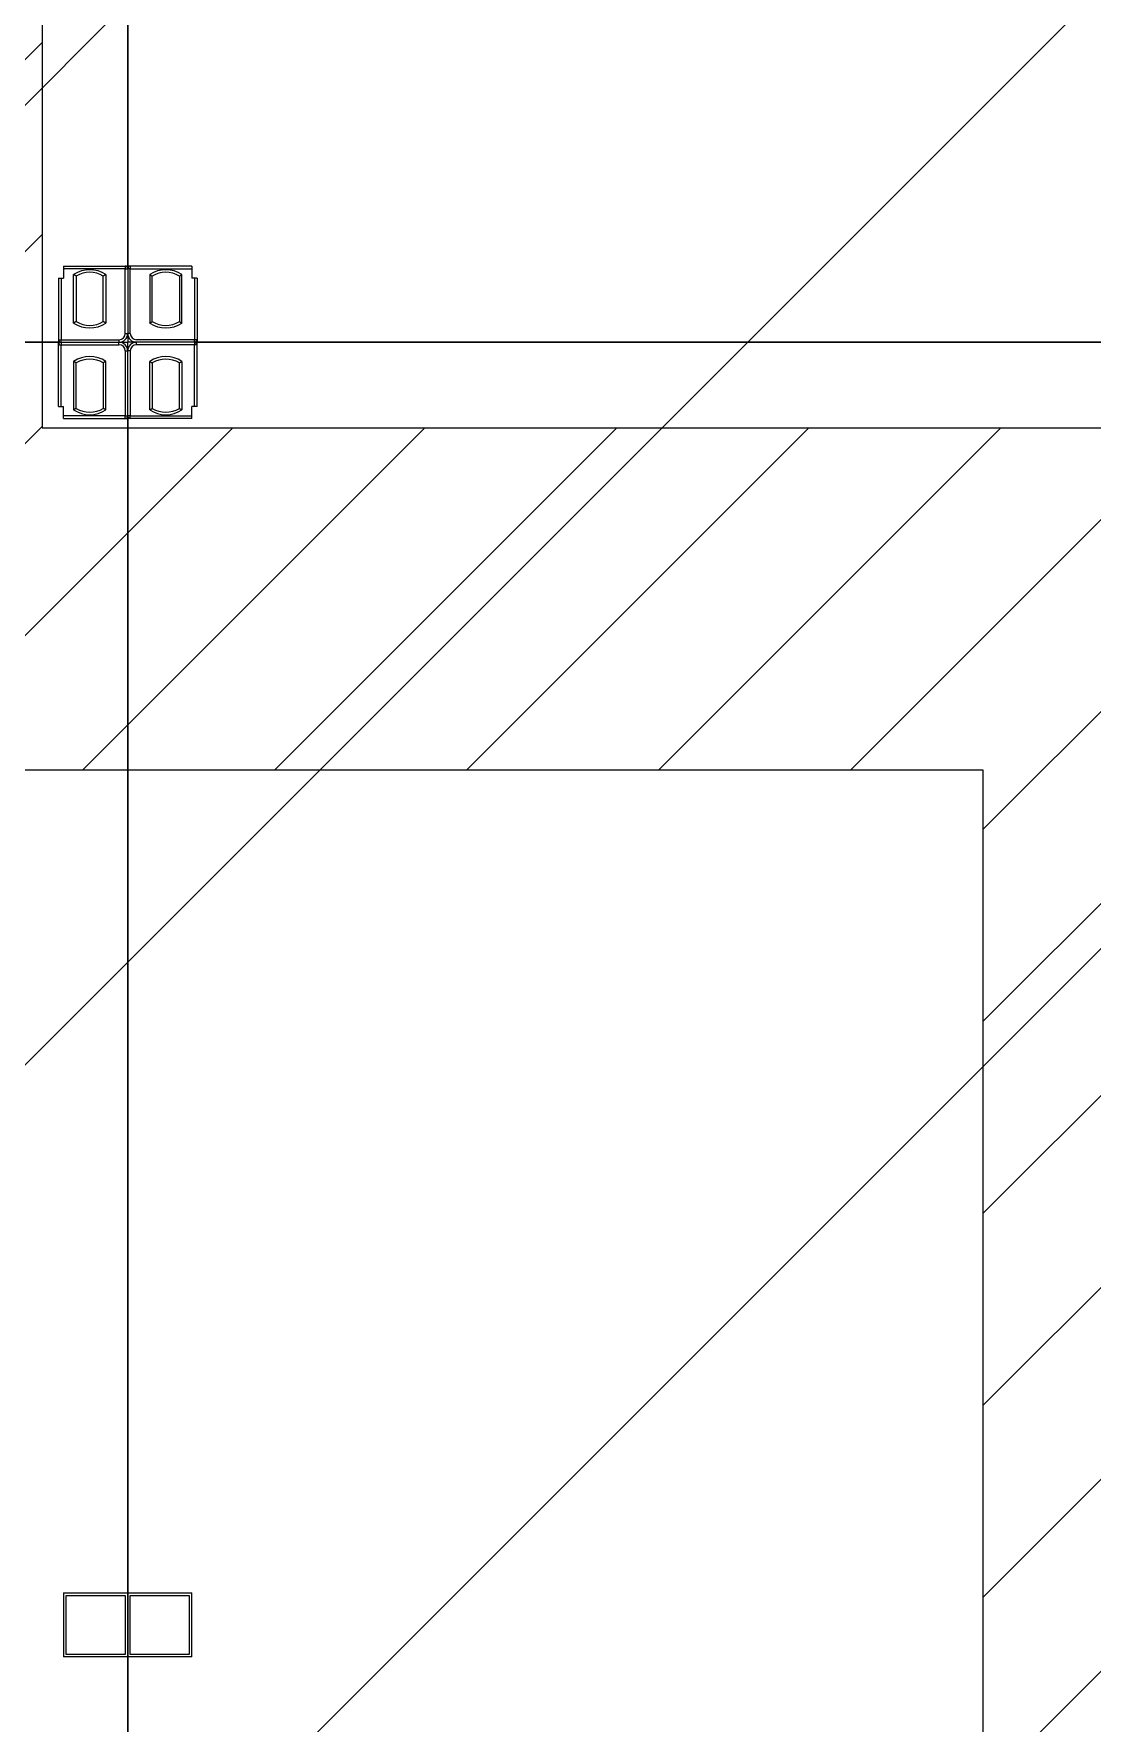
# Model space of a CAD drawing. Header units: millimetres. Extents: x -300 to 383236, y -195106 to -144646.
# Drawn here: x 375537.9 to 375686.5, y -150011.8 to -149774.7 of the extents above; entities that cross this region are included whole.
import ezdxf

# ---------------------------------------------------------------- set-up
doc = ezdxf.new("R2010")
doc.units = ezdxf.units.MM
doc.header["$LTSCALE"] = 60

# ---------------------------------------------------------------- blocks, each defined once
blk = doc.blocks.new('KEY PLAN_NEW')
h = blk.add_hatch()
h.set_pattern_fill('ANSI31', color=253, scale=2)
h.set_pattern_definition([(45, (-1396.921, -1800.0236), (-4.490128, 4.490128), [])])
edge = h.paths.add_edge_path()
edge.add_line((-2006.862, -1075.944), (-2006.862, -1091.944))
edge.add_line((-2006.862, -1091.944), (-2067.862, -1091.944))
edge.add_line((-2067.862, -1091.944), (-2067.862, -1375.944))
edge.add_line((-2067.862, -1375.944), (-2006.862, -1375.944))
edge.add_line((-2006.862, -1375.944), (-2006.862, -1391.944))
edge.add_line((-2006.862, -1391.944), (-2007.862, -1391.944))
edge.add_line((-2007.862, -1391.944), (-2007.862, -1488.944))
edge.add_line((-2007.862, -1488.944), (-2008.306, -1488.944))
edge.add_arc((-2028.716, -1493.497), 20.912, 12.57767, 76.57873)
edge.add_line((-2023.862, -1473.157), (-2023.862, -1391.944))
edge.add_line((-2023.862, -1391.944), (-2247.862, -1391.944))
edge.add_line((-2247.862, -1391.944), (-2247.862, -1488.944))
edge.add_line((-2247.862, -1488.944), (-2263.862, -1488.944))
edge.add_line((-2263.862, -1488.944), (-2263.862, -1452.184))
edge.add_line((-2263.862, -1452.184), (-2549.862, -1452.184))
edge.add_line((-2549.862, -1452.184), (-2549.862, -1488.944))
edge.add_line((-2549.862, -1488.944), (-2565.862, -1488.944))
edge.add_line((-2565.862, -1488.944), (-2565.862, -1427.944))
edge.add_line((-2565.862, -1427.944), (-2720.862, -1427.944))
edge.add_line((-2720.862, -1427.944), (-2720.862, -1411.944))
edge.add_line((-2720.862, -1411.944), (-2623.862, -1411.944))
edge.add_line((-2623.862, -1411.944), (-2623.862, -1075.944))
edge.add_line((-2623.862, -1075.944), (-2563.862, -1075.944))
edge.add_line((-2563.862, -1075.944), (-2563.862, -1071.944))
edge.add_line((-2563.862, -1071.944), (-2547.862, -1071.944))
edge.add_line((-2547.862, -1071.944), (-2547.862, -1091.944))
edge.add_line((-2547.862, -1091.944), (-2607.862, -1091.944))
edge.add_line((-2607.862, -1091.944), (-2607.862, -1411.944))
edge.add_line((-2607.862, -1411.944), (-2549.862, -1411.944))
edge.add_line((-2549.862, -1411.944), (-2549.862, -1436.184))
edge.add_line((-2549.862, -1436.184), (-2263.862, -1436.184))
edge.add_line((-2263.862, -1436.184), (-2263.862, -1375.944))
edge.add_line((-2263.862, -1375.944), (-2083.862, -1375.944))
edge.add_line((-2083.862, -1375.944), (-2083.862, -1075.944))
edge.add_line((-2083.862, -1075.944), (-2006.862, -1075.944))
at = {"color": 253}
for p, q in [((-2063.862, -1075.504, 46), (-2063.862, -1368.384, 46)), ((-2063.862, -1368.384, 46), (-2063.862, -1075.504, 46)), ((-2067.862, -1091.944, 46), (-2067.862, -1375.944, 46)), ((-2066.862, -1368.384, 46), (-2066.862, -1368.944, 46)), ((-2063.862, -1368.384, 46), (-2063.862, -1371.944, 46)), ((-2063.862, -1368.384, 46), (-2063.862, -1371.944, 46)), ((-2060.862, -1368.384, 46), (-2060.862, -1368.944, 46)), ((-2067.102, -1368.944, 46), (-2066.862, -1368.944, 46)), ((-2060.622, -1368.944, 46), (-2060.862, -1368.944, 46)), ((-2120.622, -1371.944, 46), (-2067.102, -1371.944, 46)), ((-2067.102, -1371.944, 46), (-2120.622, -1371.944, 46)), ((-2067.102, -1371.944, 46), (-2063.862, -1371.944, 46)), ((-2067.102, -1371.944, 46), (-2063.862, -1371.944, 46)), ((-2063.862, -1375.504, 46), (-2063.862, -1371.944, 46)), ((-2063.862, -1375.504, 46), (-2063.862, -1371.944, 46)), ((-2060.622, -1371.944, 46), (-2063.862, -1371.944, 46)), ((-2060.622, -1371.944, 46), (-2063.862, -1371.944, 46)), ((-2060.622, -1371.944, 46), (-2007.102, -1371.944, 46)), ((-2007.102, -1371.944, 46), (-2060.622, -1371.944, 46)), ((-2067.102, -1374.944, 46), (-2066.862, -1374.944, 46)), ((-2066.862, -1375.504, 46), (-2066.862, -1374.944, 46)), ((-2060.622, -1374.944, 46), (-2060.862, -1374.944, 46)), ((-2060.862, -1375.504, 46), (-2060.862, -1374.944, 46)), ((-2063.862, -1375.504, 46), (-2063.862, -1488.384, 46)), ((-2063.862, -1488.384, 46), (-2063.862, -1375.504, 46)), ((-2067.862, -1375.944, 46), (-2006.862, -1375.944, 46)), ((-2247.862, -1391.944, 46), (-2023.862, -1391.944, 46)), ((-2023.862, -1391.944, 46), (-2023.862, -1473.157, 46)), ((-2066.862, -1430.444, 46), (-2063.862, -1430.444, 46)), ((-2066.862, -1430.444, 46), (-2066.862, -1433.444, 46)), ((-2066.742, -1433.324, 46), (-2066.742, -1430.564, 46)), ((-2066.742, -1433.324, 46), (-2066.742, -1430.564, 46)), ((-2066.742, -1430.564, 46), (-2063.982, -1430.564, 46)), ((-2063.982, -1430.564, 46), (-2063.982, -1433.324, 46)), ((-2063.862, -1430.444, 46), (-2060.862, -1430.444, 46)), ((-2063.742, -1433.324, 46), (-2063.742, -1430.564, 46)), ((-2063.742, -1433.324, 46), (-2063.742, -1430.564, 46)), ((-2063.742, -1430.564, 46), (-2060.982, -1430.564, 46)), ((-2060.982, -1430.564, 46), (-2060.982, -1433.324, 46)), ((-2060.862, -1433.444, 46), (-2060.862, -1430.444, 46)), ((-2063.862, -1433.444, 46), (-2066.862, -1433.444, 46)), ((-2063.982, -1433.324, 46), (-2066.742, -1433.324, 46)), ((-2060.862, -1433.444, 46), (-2063.862, -1433.444, 46)), ((-2060.982, -1433.324, 46), (-2063.742, -1433.324, 46))]:
    blk.add_line(p, q, dxfattribs=at)
at = {"color": 253, "linetype": 'Continuous'}
for p, q in [((-2066.862, -1368.384, 46), (-2063.862, -1368.384, 46)), ((-2063.982, -1368.504, 46), (-2066.862, -1368.504, 46)), ((-2063.982, -1368.384, 46), (-2063.982, -1368.504, 46)), ((-2063.982, -1368.504, 46), (-2063.862, -1368.504, 46)), ((-2063.982, -1371.534, 46), (-2063.982, -1368.504, 46)), ((-2060.862, -1368.384, 46), (-2063.862, -1368.384, 46)), ((-2063.742, -1368.504, 46), (-2063.862, -1368.504, 46)), ((-2063.742, -1368.384, 46), (-2063.742, -1368.504, 46)), ((-2063.742, -1368.504, 46), (-2060.862, -1368.504, 46)), ((-2063.742, -1371.534, 46), (-2063.742, -1368.504, 46)), ((-2067.102, -1368.944, 46), (-2067.102, -1371.944, 46)), ((-2066.982, -1368.944, 46), (-2066.982, -1371.824, 46)), ((-2066.397, -1371.045, 46), (-2066.397, -1368.782, 46)), ((-2066.277, -1368.849, 46), (-2066.277, -1370.979, 46)), ((-2065.007, -1370.979, 46), (-2065.007, -1368.849, 46)), ((-2064.887, -1368.782, 46), (-2064.887, -1371.045, 46)), ((-2062.837, -1368.782, 46), (-2062.837, -1371.045, 46)), ((-2062.717, -1370.979, 46), (-2062.717, -1368.849, 46)), ((-2061.447, -1368.849, 46), (-2061.447, -1370.979, 46)), ((-2061.327, -1371.045, 46), (-2061.327, -1368.782, 46)), ((-2060.742, -1368.944, 46), (-2060.742, -1371.824, 46)), ((-2060.622, -1368.944, 46), (-2060.622, -1371.944, 46)), ((-2067.102, -1371.824, 46), (-2066.982, -1371.824, 46)), ((-2066.982, -1371.944, 46), (-2066.982, -1371.824, 46)), ((-2066.982, -1371.824, 46), (-2064.272, -1371.824, 46)), ((-2064.272, -1371.824, 46), (-2064.272, -1371.944, 46)), ((-2063.982, -1371.534, 46), (-2063.862, -1371.534, 46)), ((-2063.982, -1371.824, 46), (-2063.982, -1371.823, 46)), ((-2063.982, -1371.824, 46), (-2063.982, -1371.824, 46)), ((-2063.742, -1371.534, 46), (-2063.862, -1371.534, 46)), ((-2060.742, -1371.824, 46), (-2063.452, -1371.824, 46)), ((-2060.742, -1371.944, 46), (-2060.742, -1371.824, 46)), ((-2060.622, -1371.824, 46), (-2060.742, -1371.824, 46)), ((-2067.102, -1374.944, 46), (-2067.102, -1371.944, 46)), ((-2067.102, -1372.064, 46), (-2066.982, -1372.064, 46)), ((-2066.982, -1371.944, 46), (-2066.982, -1372.064, 46)), ((-2066.982, -1374.944, 46), (-2066.982, -1372.064, 46)), ((-2066.982, -1372.064, 46), (-2064.272, -1372.064, 46)), ((-2064.272, -1372.064, 46), (-2064.272, -1371.944, 46)), ((-2063.982, -1372.064, 46), (-2063.982, -1372.064, 46)), ((-2063.982, -1372.064, 46), (-2063.982, -1372.064, 46)), ((-2063.982, -1372.354, 46), (-2063.862, -1372.354, 46)), ((-2063.982, -1372.354, 46), (-2063.982, -1375.384, 46)), ((-2063.742, -1372.354, 46), (-2063.862, -1372.354, 46)), ((-2063.742, -1372.064, 46), (-2063.742, -1372.064, 46)), ((-2063.742, -1372.064, 46), (-2063.742, -1372.064, 46)), ((-2063.742, -1372.354, 46), (-2063.742, -1375.384, 46)), ((-2063.452, -1372.064, 46), (-2063.452, -1371.944, 46)), ((-2060.742, -1372.064, 46), (-2063.452, -1372.064, 46)), ((-2060.742, -1371.944, 46), (-2060.742, -1372.064, 46)), ((-2060.622, -1372.064, 46), (-2060.742, -1372.064, 46)), ((-2060.742, -1374.944, 46), (-2060.742, -1372.064, 46)), ((-2060.622, -1374.944, 46), (-2060.622, -1371.944, 46)), ((-2066.397, -1372.842, 46), (-2066.397, -1375.105, 46)), ((-2066.277, -1375.039, 46), (-2066.277, -1372.909, 46)), ((-2065.007, -1372.909, 46), (-2065.007, -1375.039, 46)), ((-2064.887, -1375.105, 46), (-2064.887, -1372.842, 46)), ((-2062.837, -1375.105, 46), (-2062.837, -1372.842, 46)), ((-2062.717, -1372.909, 46), (-2062.717, -1375.039, 46)), ((-2061.447, -1375.039, 46), (-2061.447, -1372.909, 46)), ((-2061.327, -1372.842, 46), (-2061.327, -1375.105, 46)), ((-2063.982, -1375.384, 46), (-2066.862, -1375.384, 46)), ((-2066.862, -1375.504, 46), (-2063.862, -1375.504, 46)), ((-2063.982, -1375.504, 46), (-2063.982, -1375.384, 46)), ((-2063.982, -1375.384, 46), (-2063.862, -1375.384, 46)), ((-2063.742, -1375.384, 46), (-2063.862, -1375.384, 46)), ((-2060.862, -1375.504, 46), (-2063.862, -1375.504, 46)), ((-2063.742, -1375.504, 46), (-2063.742, -1375.384, 46)), ((-2063.742, -1375.384, 46), (-2060.862, -1375.384, 46))]:
    blk.add_line(p, q, dxfattribs=at)
for centre, radius, start, end in [((-2065.642, -1369.914, 46), 1.36, 56.27916, 123.72084), ((-2065.642, -1369.914, 46), 1.24, 59.1964, 120.8036), ((-2063.982, -1368.504, 46), 0.12, 0, 90), ((-2063.742, -1368.504, 46), 0.12, 90, 180), ((-2062.082, -1369.914, 46), 1.36, 56.27916, 123.72084), ((-2062.082, -1369.914, 46), 1.24, 59.1964, 120.8036), ((-2065.642, -1369.914, 46), 1.36, 236.27916, 303.72084), ((-2065.642, -1369.914, 46), 1.24, 239.1964, 300.8036), ((-2062.082, -1369.914, 46), 1.36, 236.27916, 303.72084), ((-2062.082, -1369.914, 46), 1.24, 239.1964, 300.8036), ((-2066.982, -1371.824, 46), 0.12, 180, 270), ((-2064.272, -1371.534, 46), 0.41, 270, 0), ((-2064.272, -1371.534, 46), 0.29, 270, 0), ((-2063.452, -1371.534, 46), 0.41, 180, 270), ((-2063.452, -1371.534, 46), 0.29, 180, 270), ((-2060.742, -1371.824, 46), 0.12, 270, 0), ((-2066.982, -1372.064, 46), 0.12, 90, 180), ((-2065.642, -1373.974, 46), 1.36, 56.27916, 123.72084), ((-2064.272, -1372.354, 46), 0.41, 0, 90), ((-2064.272, -1372.354, 46), 0.29, 0, 90), ((-2063.452, -1372.354, 46), 0.41, 90, 180), ((-2063.452, -1372.354, 46), 0.29, 90, 180), ((-2062.082, -1373.974, 46), 1.36, 56.27916, 123.72084), ((-2060.742, -1372.064, 46), 0.12, 0, 90), ((-2065.642, -1373.974, 46), 1.24, 59.1964, 120.8036), ((-2062.082, -1373.974, 46), 1.24, 59.1964, 120.8036), ((-2065.642, -1373.974, 46), 1.24, 239.1964, 300.8036), ((-2062.082, -1373.974, 46), 1.24, 239.1964, 300.8036), ((-2065.642, -1373.974, 46), 1.36, 236.27916, 303.72084), ((-2063.982, -1375.384, 46), 0.12, 270, 0), ((-2063.742, -1375.384, 46), 0.12, 180, 270), ((-2062.082, -1373.974, 46), 1.36, 236.27916, 303.72084)]:
    blk.add_arc(centre, radius, start, end, dxfattribs=at)
for points, knots in [([(-2066.277, -1368.849, 46), (-2066.277, -1368.848, 46), (-2066.278, -1368.848, 46), (-2066.279, -1368.848, 46), (-2066.28, -1368.847, 46), (-2066.28, -1368.847, 46), (-2066.281, -1368.846, 46), (-2066.281, -1368.846, 46), (-2066.282, -1368.846, 46), (-2066.282, -1368.845, 46), (-2066.284, -1368.844, 46), (-2066.285, -1368.844, 46), (-2066.289, -1368.842, 46), (-2066.291, -1368.841, 46), (-2066.294, -1368.839, 46), (-2066.295, -1368.838, 46), (-2066.296, -1368.838, 46), (-2066.297, -1368.837, 46), (-2066.298, -1368.837, 46), (-2066.299, -1368.836, 46), (-2066.301, -1368.835, 46), (-2066.304, -1368.833, 46), (-2066.309, -1368.83, 46), (-2066.312, -1368.829, 46), (-2066.316, -1368.826, 46), (-2066.318, -1368.826, 46), (-2066.32, -1368.824, 46), (-2066.32, -1368.824, 46), (-2066.322, -1368.823, 46), (-2066.323, -1368.823, 46), (-2066.327, -1368.821, 46), (-2066.33, -1368.819, 46), (-2066.336, -1368.815, 46), (-2066.339, -1368.813, 46), (-2066.346, -1368.81, 46), (-2066.35, -1368.808, 46), (-2066.354, -1368.806, 46), (-2066.355, -1368.805, 46), (-2066.357, -1368.804, 46), (-2066.358, -1368.804, 46), (-2066.36, -1368.802, 46), (-2066.362, -1368.801, 46), (-2066.367, -1368.798, 46), (-2066.371, -1368.796, 46), (-2066.378, -1368.792, 46), (-2066.382, -1368.79, 46), (-2066.387, -1368.787, 46), (-2066.389, -1368.786, 46), (-2066.392, -1368.785, 46), (-2066.394, -1368.784, 46), (-2066.395, -1368.783, 46), (-2066.396, -1368.783, 46), (-2066.396, -1368.783, 46), (-2066.397, -1368.782, 46)], [0, 0, 0, 0, 0.06206, 0.12459, 0.12459, 0.155854, 0.155854, 0.171487, 0.171487, 0.187119, 0.187119, 0.249648, 0.249648, 0.312178, 0.312178, 0.343442, 0.343442, 0.359075, 0.359075, 0.374707, 0.374707, 0.437236, 0.437236, 0.499766, 0.499766, 0.53103, 0.53103, 0.546663, 0.546663, 0.562295, 0.562295, 0.624824, 0.624824, 0.687353, 0.687353, 0.749883, 0.749883, 0.765515, 0.765515, 0.781147, 0.781147, 0.812412, 0.812412, 0.874941, 0.874941, 0.937471, 0.937471, 0.968735, 0.968735, 0.984368, 0.992184, 0.992184, 1, 1, 1, 1]), ([(-2064.887, -1368.782, 46), (-2064.887, -1368.783, 46), (-2064.888, -1368.783, 46), (-2064.889, -1368.783, 46), (-2064.89, -1368.784, 46), (-2064.891, -1368.785, 46), (-2064.894, -1368.786, 46), (-2064.896, -1368.787, 46), (-2064.902, -1368.79, 46), (-2064.905, -1368.792, 46), (-2064.913, -1368.796, 46), (-2064.916, -1368.798, 46), (-2064.922, -1368.801, 46), (-2064.923, -1368.802, 46), (-2064.926, -1368.804, 46), (-2064.927, -1368.804, 46), (-2064.929, -1368.805, 46), (-2064.93, -1368.806, 46), (-2064.934, -1368.808, 46), (-2064.937, -1368.81, 46), (-2064.944, -1368.813, 46), (-2064.947, -1368.815, 46), (-2064.954, -1368.819, 46), (-2064.957, -1368.821, 46), (-2064.961, -1368.823, 46), (-2064.962, -1368.823, 46), (-2064.963, -1368.824, 46), (-2064.964, -1368.824, 46), (-2064.966, -1368.826, 46), (-2064.967, -1368.826, 46), (-2064.972, -1368.829, 46), (-2064.974, -1368.83, 46), (-2064.98, -1368.833, 46), (-2064.982, -1368.835, 46), (-2064.985, -1368.836, 46), (-2064.986, -1368.837, 46), (-2064.987, -1368.837, 46), (-2064.987, -1368.838, 46), (-2064.989, -1368.838, 46), (-2064.99, -1368.839, 46), (-2064.993, -1368.841, 46), (-2064.995, -1368.842, 46), (-2064.998, -1368.844, 46), (-2065, -1368.844, 46), (-2065.001, -1368.845, 46), (-2065.002, -1368.846, 46), (-2065.002, -1368.846, 46), (-2065.002, -1368.846, 46), (-2065.003, -1368.847, 46), (-2065.004, -1368.847, 46), (-2065.005, -1368.848, 46), (-2065.006, -1368.848, 46), (-2065.007, -1368.848, 46), (-2065.007, -1368.849, 46)], [0, 0, 0, 0, 0.00782, 0.00782, 0.015639, 0.031279, 0.031279, 0.062557, 0.062557, 0.125114, 0.125114, 0.187671, 0.187671, 0.21895, 0.21895, 0.234589, 0.234589, 0.250228, 0.250228, 0.312785, 0.312785, 0.375342, 0.375342, 0.437899, 0.437899, 0.453538, 0.453538, 0.469178, 0.469178, 0.500456, 0.500456, 0.563013, 0.563013, 0.62557, 0.62557, 0.641209, 0.641209, 0.656849, 0.656849, 0.688127, 0.688127, 0.750684, 0.750684, 0.813241, 0.813241, 0.828881, 0.828881, 0.84452, 0.84452, 0.875798, 0.875798, 0.938355, 1, 1, 1, 1]), ([(-2062.837, -1368.782, 46), (-2062.836, -1368.783, 46), (-2062.836, -1368.783, 46), (-2062.835, -1368.783, 46), (-2062.834, -1368.784, 46), (-2062.832, -1368.785, 46), (-2062.829, -1368.786, 46), (-2062.827, -1368.787, 46), (-2062.822, -1368.79, 46), (-2062.818, -1368.792, 46), (-2062.811, -1368.796, 46), (-2062.807, -1368.798, 46), (-2062.802, -1368.801, 46), (-2062.8, -1368.802, 46), (-2062.798, -1368.804, 46), (-2062.797, -1368.804, 46), (-2062.795, -1368.805, 46), (-2062.794, -1368.806, 46), (-2062.79, -1368.808, 46), (-2062.786, -1368.81, 46), (-2062.779, -1368.813, 46), (-2062.776, -1368.815, 46), (-2062.77, -1368.819, 46), (-2062.767, -1368.821, 46), (-2062.763, -1368.823, 46), (-2062.762, -1368.823, 46), (-2062.761, -1368.824, 46), (-2062.76, -1368.824, 46), (-2062.758, -1368.826, 46), (-2062.756, -1368.826, 46), (-2062.752, -1368.829, 46), (-2062.749, -1368.83, 46), (-2062.744, -1368.833, 46), (-2062.741, -1368.835, 46), (-2062.739, -1368.836, 46), (-2062.738, -1368.837, 46), (-2062.737, -1368.837, 46), (-2062.736, -1368.838, 46), (-2062.735, -1368.838, 46), (-2062.734, -1368.839, 46), (-2062.731, -1368.841, 46), (-2062.729, -1368.842, 46), (-2062.725, -1368.844, 46), (-2062.724, -1368.844, 46), (-2062.722, -1368.845, 46), (-2062.722, -1368.846, 46), (-2062.721, -1368.846, 46), (-2062.721, -1368.846, 46), (-2062.72, -1368.847, 46), (-2062.72, -1368.847, 46), (-2062.719, -1368.848, 46), (-2062.718, -1368.848, 46), (-2062.717, -1368.848, 46), (-2062.717, -1368.849, 46)], [0, 0, 0, 0, 0.00782, 0.00782, 0.015639, 0.031279, 0.031279, 0.062557, 0.062557, 0.125114, 0.125114, 0.187671, 0.187671, 0.21895, 0.21895, 0.234589, 0.234589, 0.250228, 0.250228, 0.312785, 0.312785, 0.375342, 0.375342, 0.437899, 0.437899, 0.453538, 0.453538, 0.469178, 0.469178, 0.500456, 0.500456, 0.563013, 0.563013, 0.62557, 0.62557, 0.641209, 0.641209, 0.656849, 0.656849, 0.688127, 0.688127, 0.750684, 0.750684, 0.813241, 0.813241, 0.828881, 0.828881, 0.84452, 0.84452, 0.875798, 0.875798, 0.938355, 1, 1, 1, 1]), ([(-2061.447, -1368.849, 46), (-2061.447, -1368.848, 46), (-2061.446, -1368.848, 46), (-2061.445, -1368.848, 46), (-2061.444, -1368.847, 46), (-2061.443, -1368.847, 46), (-2061.442, -1368.846, 46), (-2061.442, -1368.846, 46), (-2061.442, -1368.846, 46), (-2061.441, -1368.845, 46), (-2061.44, -1368.844, 46), (-2061.438, -1368.844, 46), (-2061.435, -1368.842, 46), (-2061.433, -1368.841, 46), (-2061.43, -1368.839, 46), (-2061.429, -1368.838, 46), (-2061.427, -1368.838, 46), (-2061.427, -1368.837, 46), (-2061.426, -1368.837, 46), (-2061.425, -1368.836, 46), (-2061.422, -1368.835, 46), (-2061.42, -1368.833, 46), (-2061.414, -1368.83, 46), (-2061.412, -1368.829, 46), (-2061.407, -1368.826, 46), (-2061.406, -1368.826, 46), (-2061.404, -1368.824, 46), (-2061.403, -1368.824, 46), (-2061.402, -1368.823, 46), (-2061.401, -1368.823, 46), (-2061.397, -1368.821, 46), (-2061.394, -1368.819, 46), (-2061.387, -1368.815, 46), (-2061.384, -1368.813, 46), (-2061.377, -1368.81, 46), (-2061.374, -1368.808, 46), (-2061.37, -1368.806, 46), (-2061.369, -1368.805, 46), (-2061.367, -1368.804, 46), (-2061.366, -1368.804, 46), (-2061.363, -1368.802, 46), (-2061.362, -1368.801, 46), (-2061.356, -1368.798, 46), (-2061.353, -1368.796, 46), (-2061.345, -1368.792, 46), (-2061.342, -1368.79, 46), (-2061.336, -1368.787, 46), (-2061.334, -1368.786, 46), (-2061.331, -1368.785, 46), (-2061.33, -1368.784, 46), (-2061.329, -1368.783, 46), (-2061.328, -1368.783, 46), (-2061.327, -1368.783, 46), (-2061.327, -1368.782, 46)], [0, 0, 0, 0, 0.06206, 0.12459, 0.12459, 0.155854, 0.155854, 0.171487, 0.171487, 0.187119, 0.187119, 0.249648, 0.249648, 0.312178, 0.312178, 0.343442, 0.343442, 0.359075, 0.359075, 0.374707, 0.374707, 0.437236, 0.437236, 0.499766, 0.499766, 0.53103, 0.53103, 0.546663, 0.546663, 0.562295, 0.562295, 0.624824, 0.624824, 0.687353, 0.687353, 0.749883, 0.749883, 0.765515, 0.765515, 0.781147, 0.781147, 0.812412, 0.812412, 0.874941, 0.874941, 0.937471, 0.937471, 0.968735, 0.968735, 0.984368, 0.992184, 0.992184, 1, 1, 1, 1]), ([(-2066.277, -1370.979, 46), (-2066.277, -1370.979, 46), (-2066.278, -1370.979, 46), (-2066.279, -1370.98, 46), (-2066.28, -1370.98, 46), (-2066.28, -1370.981, 46), (-2066.281, -1370.981, 46), (-2066.281, -1370.981, 46), (-2066.282, -1370.982, 46), (-2066.282, -1370.982, 46), (-2066.284, -1370.983, 46), (-2066.285, -1370.984, 46), (-2066.289, -1370.985, 46), (-2066.291, -1370.986, 46), (-2066.294, -1370.988, 46), (-2066.295, -1370.989, 46), (-2066.296, -1370.99, 46), (-2066.297, -1370.99, 46), (-2066.298, -1370.991, 46), (-2066.299, -1370.991, 46), (-2066.301, -1370.993, 46), (-2066.304, -1370.994, 46), (-2066.309, -1370.997, 46), (-2066.312, -1370.998, 46), (-2066.316, -1371.001, 46), (-2066.318, -1371.002, 46), (-2066.32, -1371.003, 46), (-2066.32, -1371.003, 46), (-2066.322, -1371.004, 46), (-2066.323, -1371.004, 46), (-2066.327, -1371.007, 46), (-2066.33, -1371.008, 46), (-2066.336, -1371.012, 46), (-2066.339, -1371.014, 46), (-2066.346, -1371.017, 46), (-2066.35, -1371.019, 46), (-2066.354, -1371.022, 46), (-2066.355, -1371.022, 46), (-2066.357, -1371.023, 46), (-2066.358, -1371.024, 46), (-2066.36, -1371.025, 46), (-2066.362, -1371.026, 46), (-2066.367, -1371.029, 46), (-2066.371, -1371.031, 46), (-2066.378, -1371.035, 46), (-2066.382, -1371.037, 46), (-2066.387, -1371.04, 46), (-2066.389, -1371.041, 46), (-2066.392, -1371.042, 46), (-2066.394, -1371.043, 46), (-2066.395, -1371.044, 46), (-2066.396, -1371.044, 46), (-2066.396, -1371.045, 46), (-2066.397, -1371.045, 46)], [0, 0, 0, 0, 0.06206, 0.12459, 0.12459, 0.155854, 0.155854, 0.171487, 0.171487, 0.187119, 0.187119, 0.249648, 0.249648, 0.312178, 0.312178, 0.343442, 0.343442, 0.359075, 0.359075, 0.374707, 0.374707, 0.437236, 0.437236, 0.499766, 0.499766, 0.53103, 0.53103, 0.546663, 0.546663, 0.562295, 0.562295, 0.624824, 0.624824, 0.687353, 0.687353, 0.749883, 0.749883, 0.765515, 0.765515, 0.781147, 0.781147, 0.812412, 0.812412, 0.874941, 0.874941, 0.937471, 0.937471, 0.968735, 0.968735, 0.984368, 0.992184, 0.992184, 1, 1, 1, 1]), ([(-2064.887, -1371.045, 46), (-2064.887, -1371.045, 46), (-2064.888, -1371.044, 46), (-2064.889, -1371.044, 46), (-2064.89, -1371.043, 46), (-2064.891, -1371.042, 46), (-2064.894, -1371.041, 46), (-2064.896, -1371.04, 46), (-2064.902, -1371.037, 46), (-2064.905, -1371.035, 46), (-2064.913, -1371.031, 46), (-2064.916, -1371.029, 46), (-2064.922, -1371.026, 46), (-2064.923, -1371.025, 46), (-2064.926, -1371.024, 46), (-2064.927, -1371.023, 46), (-2064.929, -1371.022, 46), (-2064.93, -1371.022, 46), (-2064.934, -1371.019, 46), (-2064.937, -1371.017, 46), (-2064.944, -1371.014, 46), (-2064.947, -1371.012, 46), (-2064.954, -1371.008, 46), (-2064.957, -1371.007, 46), (-2064.961, -1371.004, 46), (-2064.962, -1371.004, 46), (-2064.963, -1371.003, 46), (-2064.964, -1371.003, 46), (-2064.966, -1371.002, 46), (-2064.967, -1371.001, 46), (-2064.972, -1370.998, 46), (-2064.974, -1370.997, 46), (-2064.98, -1370.994, 46), (-2064.982, -1370.993, 46), (-2064.985, -1370.991, 46), (-2064.986, -1370.991, 46), (-2064.987, -1370.99, 46), (-2064.987, -1370.99, 46), (-2064.989, -1370.989, 46), (-2064.99, -1370.988, 46), (-2064.993, -1370.986, 46), (-2064.995, -1370.985, 46), (-2064.998, -1370.984, 46), (-2065, -1370.983, 46), (-2065.001, -1370.982, 46), (-2065.002, -1370.982, 46), (-2065.002, -1370.981, 46), (-2065.002, -1370.981, 46), (-2065.003, -1370.981, 46), (-2065.004, -1370.98, 46), (-2065.005, -1370.98, 46), (-2065.006, -1370.979, 46), (-2065.007, -1370.979, 46), (-2065.007, -1370.979, 46)], [0, 0, 0, 0, 0.00782, 0.00782, 0.015639, 0.031279, 0.031279, 0.062557, 0.062557, 0.125114, 0.125114, 0.187671, 0.187671, 0.21895, 0.21895, 0.234589, 0.234589, 0.250228, 0.250228, 0.312785, 0.312785, 0.375342, 0.375342, 0.437899, 0.437899, 0.453538, 0.453538, 0.469178, 0.469178, 0.500456, 0.500456, 0.563013, 0.563013, 0.62557, 0.62557, 0.641209, 0.641209, 0.656849, 0.656849, 0.688127, 0.688127, 0.750684, 0.750684, 0.813241, 0.813241, 0.828881, 0.828881, 0.84452, 0.84452, 0.875798, 0.875798, 0.938355, 1, 1, 1, 1]), ([(-2062.837, -1371.045, 46), (-2062.836, -1371.045, 46), (-2062.836, -1371.044, 46), (-2062.835, -1371.044, 46), (-2062.834, -1371.043, 46), (-2062.832, -1371.042, 46), (-2062.829, -1371.041, 46), (-2062.827, -1371.04, 46), (-2062.822, -1371.037, 46), (-2062.818, -1371.035, 46), (-2062.811, -1371.031, 46), (-2062.807, -1371.029, 46), (-2062.802, -1371.026, 46), (-2062.8, -1371.025, 46), (-2062.798, -1371.024, 46), (-2062.797, -1371.023, 46), (-2062.795, -1371.022, 46), (-2062.794, -1371.022, 46), (-2062.79, -1371.019, 46), (-2062.786, -1371.017, 46), (-2062.779, -1371.014, 46), (-2062.776, -1371.012, 46), (-2062.77, -1371.008, 46), (-2062.767, -1371.007, 46), (-2062.763, -1371.004, 46), (-2062.762, -1371.004, 46), (-2062.761, -1371.003, 46), (-2062.76, -1371.003, 46), (-2062.758, -1371.002, 46), (-2062.756, -1371.001, 46), (-2062.752, -1370.998, 46), (-2062.749, -1370.997, 46), (-2062.744, -1370.994, 46), (-2062.741, -1370.993, 46), (-2062.739, -1370.991, 46), (-2062.738, -1370.991, 46), (-2062.737, -1370.99, 46), (-2062.736, -1370.99, 46), (-2062.735, -1370.989, 46), (-2062.734, -1370.988, 46), (-2062.731, -1370.986, 46), (-2062.729, -1370.985, 46), (-2062.725, -1370.984, 46), (-2062.724, -1370.983, 46), (-2062.722, -1370.982, 46), (-2062.722, -1370.982, 46), (-2062.721, -1370.981, 46), (-2062.721, -1370.981, 46), (-2062.72, -1370.981, 46), (-2062.72, -1370.98, 46), (-2062.719, -1370.98, 46), (-2062.718, -1370.979, 46), (-2062.717, -1370.979, 46), (-2062.717, -1370.979, 46)], [0, 0, 0, 0, 0.00782, 0.00782, 0.015639, 0.031279, 0.031279, 0.062557, 0.062557, 0.125114, 0.125114, 0.187671, 0.187671, 0.21895, 0.21895, 0.234589, 0.234589, 0.250228, 0.250228, 0.312785, 0.312785, 0.375342, 0.375342, 0.437899, 0.437899, 0.453538, 0.453538, 0.469178, 0.469178, 0.500456, 0.500456, 0.563013, 0.563013, 0.62557, 0.62557, 0.641209, 0.641209, 0.656849, 0.656849, 0.688127, 0.688127, 0.750684, 0.750684, 0.813241, 0.813241, 0.828881, 0.828881, 0.84452, 0.84452, 0.875798, 0.875798, 0.938355, 1, 1, 1, 1]), ([(-2061.447, -1370.979, 46), (-2061.447, -1370.979, 46), (-2061.446, -1370.979, 46), (-2061.445, -1370.98, 46), (-2061.444, -1370.98, 46), (-2061.443, -1370.981, 46), (-2061.442, -1370.981, 46), (-2061.442, -1370.981, 46), (-2061.442, -1370.982, 46), (-2061.441, -1370.982, 46), (-2061.44, -1370.983, 46), (-2061.438, -1370.984, 46), (-2061.435, -1370.985, 46), (-2061.433, -1370.986, 46), (-2061.43, -1370.988, 46), (-2061.429, -1370.989, 46), (-2061.427, -1370.99, 46), (-2061.427, -1370.99, 46), (-2061.426, -1370.991, 46), (-2061.425, -1370.991, 46), (-2061.422, -1370.993, 46), (-2061.42, -1370.994, 46), (-2061.414, -1370.997, 46), (-2061.412, -1370.998, 46), (-2061.407, -1371.001, 46), (-2061.406, -1371.002, 46), (-2061.404, -1371.003, 46), (-2061.403, -1371.003, 46), (-2061.402, -1371.004, 46), (-2061.401, -1371.004, 46), (-2061.397, -1371.007, 46), (-2061.394, -1371.008, 46), (-2061.387, -1371.012, 46), (-2061.384, -1371.014, 46), (-2061.377, -1371.017, 46), (-2061.374, -1371.019, 46), (-2061.37, -1371.022, 46), (-2061.369, -1371.022, 46), (-2061.367, -1371.023, 46), (-2061.366, -1371.024, 46), (-2061.363, -1371.025, 46), (-2061.362, -1371.026, 46), (-2061.356, -1371.029, 46), (-2061.353, -1371.031, 46), (-2061.345, -1371.035, 46), (-2061.342, -1371.037, 46), (-2061.336, -1371.04, 46), (-2061.334, -1371.041, 46), (-2061.331, -1371.042, 46), (-2061.33, -1371.043, 46), (-2061.329, -1371.044, 46), (-2061.328, -1371.044, 46), (-2061.327, -1371.045, 46), (-2061.327, -1371.045, 46)], [0, 0, 0, 0, 0.06206, 0.12459, 0.12459, 0.155854, 0.155854, 0.171487, 0.171487, 0.187119, 0.187119, 0.249648, 0.249648, 0.312178, 0.312178, 0.343442, 0.343442, 0.359075, 0.359075, 0.374707, 0.374707, 0.437236, 0.437236, 0.499766, 0.499766, 0.53103, 0.53103, 0.546663, 0.546663, 0.562295, 0.562295, 0.624824, 0.624824, 0.687353, 0.687353, 0.749883, 0.749883, 0.765515, 0.765515, 0.781147, 0.781147, 0.812412, 0.812412, 0.874941, 0.874941, 0.937471, 0.937471, 0.968735, 0.968735, 0.984368, 0.992184, 0.992184, 1, 1, 1, 1]), ([(-2066.277, -1372.909, 46), (-2066.277, -1372.908, 46), (-2066.278, -1372.908, 46), (-2066.279, -1372.908, 46), (-2066.28, -1372.907, 46), (-2066.28, -1372.907, 46), (-2066.281, -1372.906, 46), (-2066.281, -1372.906, 46), (-2066.282, -1372.906, 46), (-2066.282, -1372.905, 46), (-2066.284, -1372.904, 46), (-2066.285, -1372.904, 46), (-2066.289, -1372.902, 46), (-2066.291, -1372.901, 46), (-2066.294, -1372.899, 46), (-2066.295, -1372.898, 46), (-2066.296, -1372.898, 46), (-2066.297, -1372.897, 46), (-2066.298, -1372.897, 46), (-2066.299, -1372.896, 46), (-2066.301, -1372.895, 46), (-2066.304, -1372.893, 46), (-2066.309, -1372.89, 46), (-2066.312, -1372.889, 46), (-2066.316, -1372.886, 46), (-2066.318, -1372.886, 46), (-2066.32, -1372.884, 46), (-2066.32, -1372.884, 46), (-2066.322, -1372.883, 46), (-2066.323, -1372.883, 46), (-2066.327, -1372.881, 46), (-2066.33, -1372.879, 46), (-2066.336, -1372.875, 46), (-2066.339, -1372.873, 46), (-2066.346, -1372.87, 46), (-2066.35, -1372.868, 46), (-2066.354, -1372.866, 46), (-2066.355, -1372.865, 46), (-2066.357, -1372.864, 46), (-2066.358, -1372.864, 46), (-2066.36, -1372.862, 46), (-2066.362, -1372.861, 46), (-2066.367, -1372.858, 46), (-2066.371, -1372.856, 46), (-2066.378, -1372.852, 46), (-2066.382, -1372.85, 46), (-2066.387, -1372.847, 46), (-2066.389, -1372.846, 46), (-2066.392, -1372.845, 46), (-2066.394, -1372.844, 46), (-2066.395, -1372.843, 46), (-2066.396, -1372.843, 46), (-2066.396, -1372.843, 46), (-2066.397, -1372.842, 46)], [0, 0, 0, 0, 0.06206, 0.12459, 0.12459, 0.155854, 0.155854, 0.171487, 0.171487, 0.187119, 0.187119, 0.249648, 0.249648, 0.312178, 0.312178, 0.343442, 0.343442, 0.359075, 0.359075, 0.374707, 0.374707, 0.437236, 0.437236, 0.499766, 0.499766, 0.53103, 0.53103, 0.546663, 0.546663, 0.562295, 0.562295, 0.624824, 0.624824, 0.687353, 0.687353, 0.749883, 0.749883, 0.765515, 0.765515, 0.781147, 0.781147, 0.812412, 0.812412, 0.874941, 0.874941, 0.937471, 0.937471, 0.968735, 0.968735, 0.984368, 0.992184, 0.992184, 1, 1, 1, 1]), ([(-2064.887, -1372.842, 46), (-2064.887, -1372.843, 46), (-2064.888, -1372.843, 46), (-2064.889, -1372.843, 46), (-2064.89, -1372.844, 46), (-2064.891, -1372.845, 46), (-2064.894, -1372.846, 46), (-2064.896, -1372.847, 46), (-2064.902, -1372.85, 46), (-2064.905, -1372.852, 46), (-2064.913, -1372.856, 46), (-2064.916, -1372.858, 46), (-2064.922, -1372.861, 46), (-2064.923, -1372.862, 46), (-2064.926, -1372.864, 46), (-2064.927, -1372.864, 46), (-2064.929, -1372.865, 46), (-2064.93, -1372.866, 46), (-2064.934, -1372.868, 46), (-2064.937, -1372.87, 46), (-2064.944, -1372.873, 46), (-2064.947, -1372.875, 46), (-2064.954, -1372.879, 46), (-2064.957, -1372.881, 46), (-2064.961, -1372.883, 46), (-2064.962, -1372.883, 46), (-2064.963, -1372.884, 46), (-2064.964, -1372.884, 46), (-2064.966, -1372.886, 46), (-2064.967, -1372.886, 46), (-2064.972, -1372.889, 46), (-2064.974, -1372.89, 46), (-2064.98, -1372.893, 46), (-2064.982, -1372.895, 46), (-2064.985, -1372.896, 46), (-2064.986, -1372.897, 46), (-2064.987, -1372.897, 46), (-2064.987, -1372.898, 46), (-2064.989, -1372.898, 46), (-2064.99, -1372.899, 46), (-2064.993, -1372.901, 46), (-2064.995, -1372.902, 46), (-2064.998, -1372.904, 46), (-2065, -1372.904, 46), (-2065.001, -1372.905, 46), (-2065.002, -1372.906, 46), (-2065.002, -1372.906, 46), (-2065.002, -1372.906, 46), (-2065.003, -1372.907, 46), (-2065.004, -1372.907, 46), (-2065.005, -1372.908, 46), (-2065.006, -1372.908, 46), (-2065.007, -1372.908, 46), (-2065.007, -1372.909, 46)], [0, 0, 0, 0, 0.00782, 0.00782, 0.015639, 0.031279, 0.031279, 0.062557, 0.062557, 0.125114, 0.125114, 0.187671, 0.187671, 0.21895, 0.21895, 0.234589, 0.234589, 0.250228, 0.250228, 0.312785, 0.312785, 0.375342, 0.375342, 0.437899, 0.437899, 0.453538, 0.453538, 0.469178, 0.469178, 0.500456, 0.500456, 0.563013, 0.563013, 0.62557, 0.62557, 0.641209, 0.641209, 0.656849, 0.656849, 0.688127, 0.688127, 0.750684, 0.750684, 0.813241, 0.813241, 0.828881, 0.828881, 0.84452, 0.84452, 0.875798, 0.875798, 0.938355, 1, 1, 1, 1]), ([(-2062.837, -1372.842, 46), (-2062.836, -1372.843, 46), (-2062.836, -1372.843, 46), (-2062.835, -1372.843, 46), (-2062.834, -1372.844, 46), (-2062.832, -1372.845, 46), (-2062.829, -1372.846, 46), (-2062.827, -1372.847, 46), (-2062.822, -1372.85, 46), (-2062.818, -1372.852, 46), (-2062.811, -1372.856, 46), (-2062.807, -1372.858, 46), (-2062.802, -1372.861, 46), (-2062.8, -1372.862, 46), (-2062.798, -1372.864, 46), (-2062.797, -1372.864, 46), (-2062.795, -1372.865, 46), (-2062.794, -1372.866, 46), (-2062.79, -1372.868, 46), (-2062.786, -1372.87, 46), (-2062.779, -1372.873, 46), (-2062.776, -1372.875, 46), (-2062.77, -1372.879, 46), (-2062.767, -1372.881, 46), (-2062.763, -1372.883, 46), (-2062.762, -1372.883, 46), (-2062.761, -1372.884, 46), (-2062.76, -1372.884, 46), (-2062.758, -1372.886, 46), (-2062.756, -1372.886, 46), (-2062.752, -1372.889, 46), (-2062.749, -1372.89, 46), (-2062.744, -1372.893, 46), (-2062.741, -1372.895, 46), (-2062.739, -1372.896, 46), (-2062.738, -1372.897, 46), (-2062.737, -1372.897, 46), (-2062.736, -1372.898, 46), (-2062.735, -1372.898, 46), (-2062.734, -1372.899, 46), (-2062.731, -1372.901, 46), (-2062.729, -1372.902, 46), (-2062.725, -1372.904, 46), (-2062.724, -1372.904, 46), (-2062.722, -1372.905, 46), (-2062.722, -1372.906, 46), (-2062.721, -1372.906, 46), (-2062.721, -1372.906, 46), (-2062.72, -1372.907, 46), (-2062.72, -1372.907, 46), (-2062.719, -1372.908, 46), (-2062.718, -1372.908, 46), (-2062.717, -1372.908, 46), (-2062.717, -1372.909, 46)], [0, 0, 0, 0, 0.00782, 0.00782, 0.015639, 0.031279, 0.031279, 0.062557, 0.062557, 0.125114, 0.125114, 0.187671, 0.187671, 0.21895, 0.21895, 0.234589, 0.234589, 0.250228, 0.250228, 0.312785, 0.312785, 0.375342, 0.375342, 0.437899, 0.437899, 0.453538, 0.453538, 0.469178, 0.469178, 0.500456, 0.500456, 0.563013, 0.563013, 0.62557, 0.62557, 0.641209, 0.641209, 0.656849, 0.656849, 0.688127, 0.688127, 0.750684, 0.750684, 0.813241, 0.813241, 0.828881, 0.828881, 0.84452, 0.84452, 0.875798, 0.875798, 0.938355, 1, 1, 1, 1]), ([(-2061.447, -1372.909, 46), (-2061.447, -1372.908, 46), (-2061.446, -1372.908, 46), (-2061.445, -1372.908, 46), (-2061.444, -1372.907, 46), (-2061.443, -1372.907, 46), (-2061.442, -1372.906, 46), (-2061.442, -1372.906, 46), (-2061.442, -1372.906, 46), (-2061.441, -1372.905, 46), (-2061.44, -1372.904, 46), (-2061.438, -1372.904, 46), (-2061.435, -1372.902, 46), (-2061.433, -1372.901, 46), (-2061.43, -1372.899, 46), (-2061.429, -1372.898, 46), (-2061.427, -1372.898, 46), (-2061.427, -1372.897, 46), (-2061.426, -1372.897, 46), (-2061.425, -1372.896, 46), (-2061.422, -1372.895, 46), (-2061.42, -1372.893, 46), (-2061.414, -1372.89, 46), (-2061.412, -1372.889, 46), (-2061.407, -1372.886, 46), (-2061.406, -1372.886, 46), (-2061.404, -1372.884, 46), (-2061.403, -1372.884, 46), (-2061.402, -1372.883, 46), (-2061.401, -1372.883, 46), (-2061.397, -1372.881, 46), (-2061.394, -1372.879, 46), (-2061.387, -1372.875, 46), (-2061.384, -1372.873, 46), (-2061.377, -1372.87, 46), (-2061.374, -1372.868, 46), (-2061.37, -1372.866, 46), (-2061.369, -1372.865, 46), (-2061.367, -1372.864, 46), (-2061.366, -1372.864, 46), (-2061.363, -1372.862, 46), (-2061.362, -1372.861, 46), (-2061.356, -1372.858, 46), (-2061.353, -1372.856, 46), (-2061.345, -1372.852, 46), (-2061.342, -1372.85, 46), (-2061.336, -1372.847, 46), (-2061.334, -1372.846, 46), (-2061.331, -1372.845, 46), (-2061.33, -1372.844, 46), (-2061.329, -1372.843, 46), (-2061.328, -1372.843, 46), (-2061.327, -1372.843, 46), (-2061.327, -1372.842, 46)], [0, 0, 0, 0, 0.06206, 0.12459, 0.12459, 0.155854, 0.155854, 0.171487, 0.171487, 0.187119, 0.187119, 0.249648, 0.249648, 0.312178, 0.312178, 0.343442, 0.343442, 0.359075, 0.359075, 0.374707, 0.374707, 0.437236, 0.437236, 0.499766, 0.499766, 0.53103, 0.53103, 0.546663, 0.546663, 0.562295, 0.562295, 0.624824, 0.624824, 0.687353, 0.687353, 0.749883, 0.749883, 0.765515, 0.765515, 0.781147, 0.781147, 0.812412, 0.812412, 0.874941, 0.874941, 0.937471, 0.937471, 0.968735, 0.968735, 0.984368, 0.992184, 0.992184, 1, 1, 1, 1]), ([(-2066.277, -1375.039, 46), (-2066.277, -1375.039, 46), (-2066.278, -1375.039, 46), (-2066.279, -1375.04, 46), (-2066.28, -1375.04, 46), (-2066.28, -1375.041, 46), (-2066.281, -1375.041, 46), (-2066.281, -1375.041, 46), (-2066.282, -1375.042, 46), (-2066.282, -1375.042, 46), (-2066.284, -1375.043, 46), (-2066.285, -1375.044, 46), (-2066.289, -1375.045, 46), (-2066.291, -1375.046, 46), (-2066.294, -1375.048, 46), (-2066.295, -1375.049, 46), (-2066.296, -1375.05, 46), (-2066.297, -1375.05, 46), (-2066.298, -1375.051, 46), (-2066.299, -1375.051, 46), (-2066.301, -1375.053, 46), (-2066.304, -1375.054, 46), (-2066.309, -1375.057, 46), (-2066.312, -1375.058, 46), (-2066.316, -1375.061, 46), (-2066.318, -1375.062, 46), (-2066.32, -1375.063, 46), (-2066.32, -1375.063, 46), (-2066.322, -1375.064, 46), (-2066.323, -1375.064, 46), (-2066.327, -1375.067, 46), (-2066.33, -1375.068, 46), (-2066.336, -1375.072, 46), (-2066.339, -1375.074, 46), (-2066.346, -1375.077, 46), (-2066.35, -1375.079, 46), (-2066.354, -1375.082, 46), (-2066.355, -1375.082, 46), (-2066.357, -1375.083, 46), (-2066.358, -1375.084, 46), (-2066.36, -1375.085, 46), (-2066.362, -1375.086, 46), (-2066.367, -1375.089, 46), (-2066.371, -1375.091, 46), (-2066.378, -1375.095, 46), (-2066.382, -1375.097, 46), (-2066.387, -1375.1, 46), (-2066.389, -1375.101, 46), (-2066.392, -1375.102, 46), (-2066.394, -1375.103, 46), (-2066.395, -1375.104, 46), (-2066.396, -1375.104, 46), (-2066.396, -1375.105, 46), (-2066.397, -1375.105, 46)], [0, 0, 0, 0, 0.06206, 0.12459, 0.12459, 0.155854, 0.155854, 0.171487, 0.171487, 0.187119, 0.187119, 0.249648, 0.249648, 0.312178, 0.312178, 0.343442, 0.343442, 0.359075, 0.359075, 0.374707, 0.374707, 0.437236, 0.437236, 0.499766, 0.499766, 0.53103, 0.53103, 0.546663, 0.546663, 0.562295, 0.562295, 0.624824, 0.624824, 0.687353, 0.687353, 0.749883, 0.749883, 0.765515, 0.765515, 0.781147, 0.781147, 0.812412, 0.812412, 0.874941, 0.874941, 0.937471, 0.937471, 0.968735, 0.968735, 0.984368, 0.992184, 0.992184, 1, 1, 1, 1]), ([(-2064.887, -1375.105, 46), (-2064.887, -1375.105, 46), (-2064.888, -1375.104, 46), (-2064.889, -1375.104, 46), (-2064.89, -1375.103, 46), (-2064.891, -1375.102, 46), (-2064.894, -1375.101, 46), (-2064.896, -1375.1, 46), (-2064.902, -1375.097, 46), (-2064.905, -1375.095, 46), (-2064.913, -1375.091, 46), (-2064.916, -1375.089, 46), (-2064.922, -1375.086, 46), (-2064.923, -1375.085, 46), (-2064.926, -1375.084, 46), (-2064.927, -1375.083, 46), (-2064.929, -1375.082, 46), (-2064.93, -1375.082, 46), (-2064.934, -1375.079, 46), (-2064.937, -1375.077, 46), (-2064.944, -1375.074, 46), (-2064.947, -1375.072, 46), (-2064.954, -1375.068, 46), (-2064.957, -1375.067, 46), (-2064.961, -1375.064, 46), (-2064.962, -1375.064, 46), (-2064.963, -1375.063, 46), (-2064.964, -1375.063, 46), (-2064.966, -1375.062, 46), (-2064.967, -1375.061, 46), (-2064.972, -1375.058, 46), (-2064.974, -1375.057, 46), (-2064.98, -1375.054, 46), (-2064.982, -1375.053, 46), (-2064.985, -1375.051, 46), (-2064.986, -1375.051, 46), (-2064.987, -1375.05, 46), (-2064.987, -1375.05, 46), (-2064.989, -1375.049, 46), (-2064.99, -1375.048, 46), (-2064.993, -1375.046, 46), (-2064.995, -1375.045, 46), (-2064.998, -1375.044, 46), (-2065, -1375.043, 46), (-2065.001, -1375.042, 46), (-2065.002, -1375.042, 46), (-2065.002, -1375.041, 46), (-2065.002, -1375.041, 46), (-2065.003, -1375.041, 46), (-2065.004, -1375.04, 46), (-2065.005, -1375.04, 46), (-2065.006, -1375.039, 46), (-2065.007, -1375.039, 46), (-2065.007, -1375.039, 46)], [0, 0, 0, 0, 0.00782, 0.00782, 0.015639, 0.031279, 0.031279, 0.062557, 0.062557, 0.125114, 0.125114, 0.187671, 0.187671, 0.21895, 0.21895, 0.234589, 0.234589, 0.250228, 0.250228, 0.312785, 0.312785, 0.375342, 0.375342, 0.437899, 0.437899, 0.453538, 0.453538, 0.469178, 0.469178, 0.500456, 0.500456, 0.563013, 0.563013, 0.62557, 0.62557, 0.641209, 0.641209, 0.656849, 0.656849, 0.688127, 0.688127, 0.750684, 0.750684, 0.813241, 0.813241, 0.828881, 0.828881, 0.84452, 0.84452, 0.875798, 0.875798, 0.938355, 1, 1, 1, 1]), ([(-2062.837, -1375.105, 46), (-2062.836, -1375.105, 46), (-2062.836, -1375.104, 46), (-2062.835, -1375.104, 46), (-2062.834, -1375.103, 46), (-2062.832, -1375.102, 46), (-2062.829, -1375.101, 46), (-2062.827, -1375.1, 46), (-2062.822, -1375.097, 46), (-2062.818, -1375.095, 46), (-2062.811, -1375.091, 46), (-2062.807, -1375.089, 46), (-2062.802, -1375.086, 46), (-2062.8, -1375.085, 46), (-2062.798, -1375.084, 46), (-2062.797, -1375.083, 46), (-2062.795, -1375.082, 46), (-2062.794, -1375.082, 46), (-2062.79, -1375.079, 46), (-2062.786, -1375.077, 46), (-2062.779, -1375.074, 46), (-2062.776, -1375.072, 46), (-2062.77, -1375.068, 46), (-2062.767, -1375.067, 46), (-2062.763, -1375.064, 46), (-2062.762, -1375.064, 46), (-2062.761, -1375.063, 46), (-2062.76, -1375.063, 46), (-2062.758, -1375.062, 46), (-2062.756, -1375.061, 46), (-2062.752, -1375.058, 46), (-2062.749, -1375.057, 46), (-2062.744, -1375.054, 46), (-2062.741, -1375.053, 46), (-2062.739, -1375.051, 46), (-2062.738, -1375.051, 46), (-2062.737, -1375.05, 46), (-2062.736, -1375.05, 46), (-2062.735, -1375.049, 46), (-2062.734, -1375.048, 46), (-2062.731, -1375.046, 46), (-2062.729, -1375.045, 46), (-2062.725, -1375.044, 46), (-2062.724, -1375.043, 46), (-2062.722, -1375.042, 46), (-2062.722, -1375.042, 46), (-2062.721, -1375.041, 46), (-2062.721, -1375.041, 46), (-2062.72, -1375.041, 46), (-2062.72, -1375.04, 46), (-2062.719, -1375.04, 46), (-2062.718, -1375.039, 46), (-2062.717, -1375.039, 46), (-2062.717, -1375.039, 46)], [0, 0, 0, 0, 0.00782, 0.00782, 0.015639, 0.031279, 0.031279, 0.062557, 0.062557, 0.125114, 0.125114, 0.187671, 0.187671, 0.21895, 0.21895, 0.234589, 0.234589, 0.250228, 0.250228, 0.312785, 0.312785, 0.375342, 0.375342, 0.437899, 0.437899, 0.453538, 0.453538, 0.469178, 0.469178, 0.500456, 0.500456, 0.563013, 0.563013, 0.62557, 0.62557, 0.641209, 0.641209, 0.656849, 0.656849, 0.688127, 0.688127, 0.750684, 0.750684, 0.813241, 0.813241, 0.828881, 0.828881, 0.84452, 0.84452, 0.875798, 0.875798, 0.938355, 1, 1, 1, 1]), ([(-2061.447, -1375.039, 46), (-2061.447, -1375.039, 46), (-2061.446, -1375.039, 46), (-2061.445, -1375.04, 46), (-2061.444, -1375.04, 46), (-2061.443, -1375.041, 46), (-2061.442, -1375.041, 46), (-2061.442, -1375.041, 46), (-2061.442, -1375.042, 46), (-2061.441, -1375.042, 46), (-2061.44, -1375.043, 46), (-2061.438, -1375.044, 46), (-2061.435, -1375.045, 46), (-2061.433, -1375.046, 46), (-2061.43, -1375.048, 46), (-2061.429, -1375.049, 46), (-2061.427, -1375.05, 46), (-2061.427, -1375.05, 46), (-2061.426, -1375.051, 46), (-2061.425, -1375.051, 46), (-2061.422, -1375.053, 46), (-2061.42, -1375.054, 46), (-2061.414, -1375.057, 46), (-2061.412, -1375.058, 46), (-2061.407, -1375.061, 46), (-2061.406, -1375.062, 46), (-2061.404, -1375.063, 46), (-2061.403, -1375.063, 46), (-2061.402, -1375.064, 46), (-2061.401, -1375.064, 46), (-2061.397, -1375.067, 46), (-2061.394, -1375.068, 46), (-2061.387, -1375.072, 46), (-2061.384, -1375.074, 46), (-2061.377, -1375.077, 46), (-2061.374, -1375.079, 46), (-2061.37, -1375.082, 46), (-2061.369, -1375.082, 46), (-2061.367, -1375.083, 46), (-2061.366, -1375.084, 46), (-2061.363, -1375.085, 46), (-2061.362, -1375.086, 46), (-2061.356, -1375.089, 46), (-2061.353, -1375.091, 46), (-2061.345, -1375.095, 46), (-2061.342, -1375.097, 46), (-2061.336, -1375.1, 46), (-2061.334, -1375.101, 46), (-2061.331, -1375.102, 46), (-2061.33, -1375.103, 46), (-2061.329, -1375.104, 46), (-2061.328, -1375.104, 46), (-2061.327, -1375.105, 46), (-2061.327, -1375.105, 46)], [0, 0, 0, 0, 0.06206, 0.12459, 0.12459, 0.155854, 0.155854, 0.171487, 0.171487, 0.187119, 0.187119, 0.249648, 0.249648, 0.312178, 0.312178, 0.343442, 0.343442, 0.359075, 0.359075, 0.374707, 0.374707, 0.437236, 0.437236, 0.499766, 0.499766, 0.53103, 0.53103, 0.546663, 0.546663, 0.562295, 0.562295, 0.624824, 0.624824, 0.687353, 0.687353, 0.749883, 0.749883, 0.765515, 0.765515, 0.781147, 0.781147, 0.812412, 0.812412, 0.874941, 0.874941, 0.937471, 0.937471, 0.968735, 0.968735, 0.984368, 0.992184, 0.992184, 1, 1, 1, 1])]:
    blk.add_open_spline(points, degree=3, knots=knots, dxfattribs=at)

msp = doc.modelspace()

# ---------------------------------------------------------------- hatches: boundary and pattern name
h = msp.add_hatch()
h.set_pattern_fill('ANSI31', color=3, scale=30)
h.set_pattern_definition([(45, (370071.35, -304771.26), (-67.35192, 67.35192), [])])
h.paths.add_polyline_path([(376837.6, -151163.33), (373336.09, -151163.33), (373336.09, -148265.62), (376837.6, -148265.62)])

# ---------------------------------------------------------------- block references
at = {"xscale": 3, "yscale": 3, "zscale": 3}
msp.add_blockref('KEY PLAN_NEW', (381742.71, -145702.13), dxfattribs=at)

doc.saveas('drawing.dxf')
